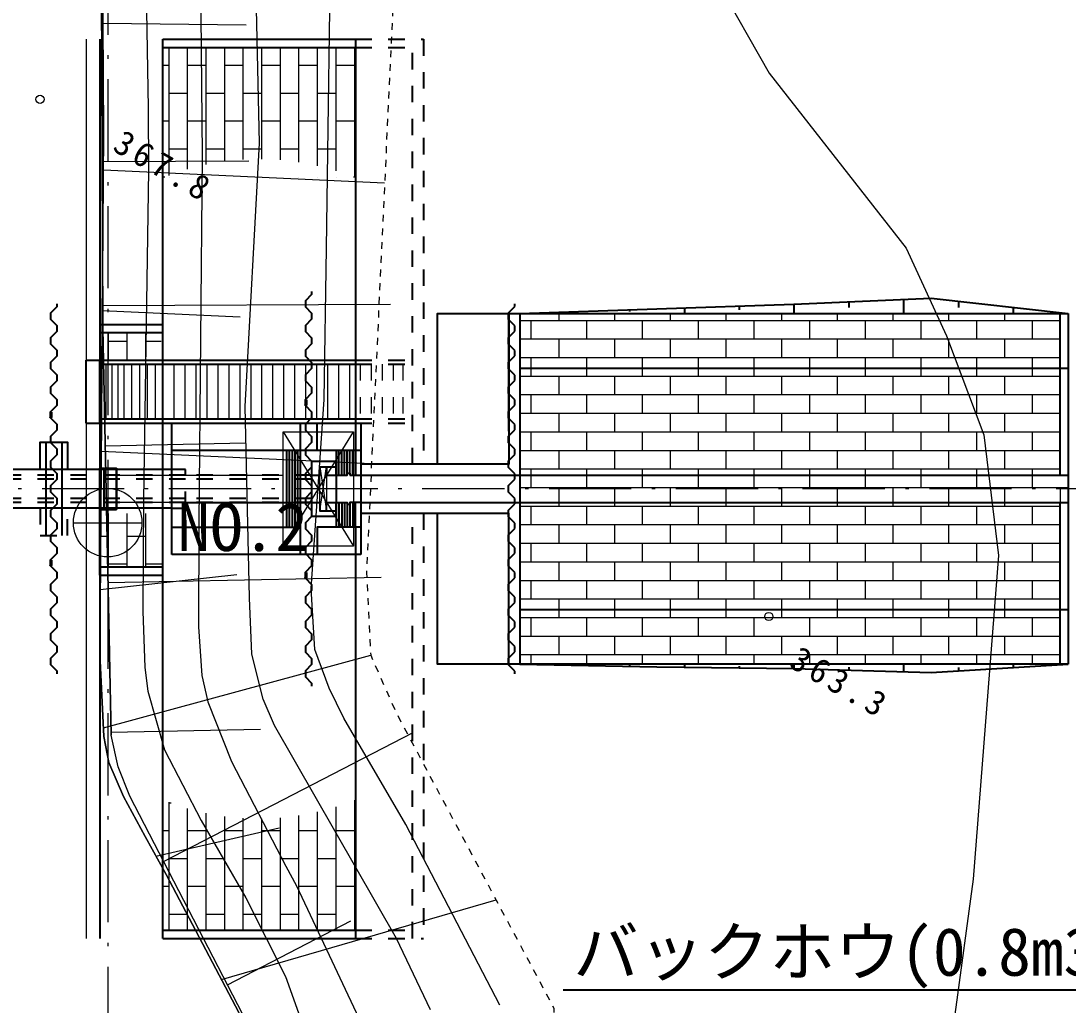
# Model space of a CAD drawing. Header units: millimetres. Extents: x -2078669 to -1085629, y -5987148 to 310365.
# Drawn here: x -1704718 to -1666514, y -4642783 to -4606885 of the extents above; entities that cross this region are included whole.
import ezdxf
from ezdxf.enums import TextEntityAlignment as Align

# ---------------------------------------------------------------- set-up
doc = ezdxf.new("R2010")
doc.units = ezdxf.units.MM
doc.header["$LTSCALE"] = 500
for name, pattern in [('561019', [1, 0.5, -0.5]), ('SXF_一点短鎖線', [9.25, 6, -1.5, 0.25, -1.5]), ('SXF_跳び破線', [12, 6, -6])]:
    doc.linetypes.add(name, pattern=pattern)
for name, color, linetype, lineweight in [('D-BGD', 7, 'Continuous', 13), ('D-BMK', 2, 'SXF_一点短鎖線', 13), ('D-BMK-HTXT', 7, 'Continuous', 13), ('D-BMK-OTRS', 7, 'Continuous', 13), ('D-BYP-STR1', 2, 'Continuous', 13), ('D-BYP-STR2', 6, 'Continuous', 25), ('D-BYP-STR3', 3, 'Continuous', 25), ('D-BYP-STR4', 6, 'Continuous', 25), ('D-BYP-STR8', 5, 'Continuous', 25), ('D-STR-STR1', 2, 'Continuous', 13), ('●予備設計_LP横断', 7, 'Continuous', 13)]:
    doc.layers.add(name, color=color, linetype=linetype, lineweight=lineweight)
doc.styles.add('MS ゴシック', font='MS Gothic.ttf')

# ---------------------------------------------------------------- blocks, each defined once
blk = doc.blocks.new('M7312')
at = {"layer": '●予備設計_LP横断', "linetype": 'Continuous', "lineweight": 20}
blk.add_circle((0, -0.001), 0.15, dxfattribs=at)
blk = doc.blocks.new('河川平面')
at = {"layer": 'D-BGD', "linetype": 'Continuous'}
for p, q in [((1609238, -2766470), (1614464, -2766521)), ((1609209, -2771511), (1614564, -2771486)), ((1609254, -2771817), (1619516, -2772295)), ((1609215, -2776945), (1614246, -2777180)), ((1609236, -2776763), (1619734, -2776719)), ((1609323, -2781888), (1614441, -2781774)), ((1609177, -2782074), (1619038, -2782534)), ((1609138, -2787126), (1614121, -2786576)), ((1609423, -2786871), (1619389, -2786671)), ((1609259, -2792174), (1619008, -2789521)), ((1609527, -2792329), (1614990, -2792216)), ((1611452, -2797046), (1620560, -2792338)), ((1611174, -2796846), (1615671, -2795821)), ((1613564, -2801355), (1623583, -2798449)), ((1613780, -2801544), (1618279, -2799216))]:
    blk.add_line(p, q, dxfattribs=at)
at = {"layer": 'D-BGD', "linetype": 'Continuous', "flags": 128}
for points in [[(1614196, -2802555), (1611544, -2797523), (1610785, -2796134), (1609990, -2794678), (1609448, -2793437), (1609275, -2792488), (1609120, -2789483), (1609265, -2770458), (1609158, -2754356), (1608991, -2733247), (1608817, -2713807), (1608555, -2699081), (1609014, -2666342), (1609021, -2620514)], [(1608555, -2699081), (1608817, -2713807), (1608991, -2733247), (1609158, -2754356), (1609265, -2770458), (1609120, -2789483)], [(1609120, -2789483), (1609275, -2792488), (1609448, -2793437), (1609990, -2794678), (1610785, -2796134), (1611544, -2797523), (1614196, -2802555), (1615082, -2805064), (1615231, -2805958), (1615273, -2807092), (1615472, -2812388), (1615628, -2817764), (1615471, -2822577), (1615363, -2823344), (1615029, -2824221), (1612556, -2828756), (1610099, -2832855), (1609457, -2834072), (1609409, -2834630), (1609279, -2836167)]]:
    blk.add_lwpolyline(points, dxfattribs=at)
for points, elevation in [([(1610013, -2620514), (1610004, -2655012), (1609981, -2662598), (1609913, -2668183), (1609452, -2691949), (1609445, -2695730), (1609534, -2701509), (1610811, -2765298), (1610885, -2769571), (1610897, -2771846), (1610716, -2783859), (1610693, -2787913), (1610772, -2789970), (1610879, -2790832), (1611484, -2792973), (1612825, -2795553), (1614449, -2798377), (1615902, -2801242), (1616987, -2804270)], 367000), ([(1611715, -2620514), (1611197, -2668195), (1611105, -2685482), (1611228, -2700780), (1611946, -2745632), (1612011, -2749082), (1612060, -2750532), (1612325, -2753298), (1612593, -2757485), (1612783, -2763612), (1612864, -2771282), (1612734, -2784705), (1612727, -2788483), (1612845, -2790265), (1613065, -2791226), (1613931, -2793393), (1615912, -2797217), (1616301, -2797929), (1618572, -2802762)], 366000), ([(1621190, -2802460), (1619945, -2799860), (1615503, -2792088), (1615083, -2791125), (1614669, -2789480), (1614591, -2787428), (1614424, -2780447), (1614954, -2770848), (1614660, -2757775), (1613687, -2747587), (1613373, -2737098), (1613203, -2724566), (1612724, -2704239), (1612726, -2695354), (1612599, -2678222), (1612988, -2655305), (1612966, -2630582), (1613359, -2620514)], 365000), ([(1623725, -2802293), (1620285, -2795694), (1618029, -2791812), (1617489, -2790721), (1616969, -2789309), (1616837, -2787094), (1617312, -2780196), (1617397, -2774676), (1617446, -2771179), (1617614, -2759007), (1617664, -2755279), (1617387, -2752525), (1616960, -2744706), (1616414, -2735865), (1615549, -2723449), (1615307, -2713395), (1614941, -2697350), (1614969, -2677393), (1615114, -2657274), (1614817, -2649187), (1615162, -2637051), (1615483, -2631247), (1615858, -2622408), (1615920, -2620514)], 364000), ([(1617118, -2692517), (1617295, -2704845), (1617707, -2719180), (1618258, -2729775), (1619284, -2738394), (1620512, -2741723), (1621690, -2743916), (1623569, -2746498), (1626274, -2750869), (1627187, -2753428), (1627773, -2755690), (1628854, -2759670), (1629723, -2761569), (1633551, -2768293), (1638543, -2774672), (1640014, -2777876), (1641376, -2781486), (1641915, -2785883), (1640984, -2797690), (1640322, -2802625)], 363000)]:
    blk.add_lwpolyline(points, dxfattribs=dict(at, elevation=elevation))
at = {"layer": 'D-BGD', "linetype": '561019', "flags": 128}
blk.add_lwpolyline([(1618950, -2620514), (1618959, -2621129), (1618665, -2658302), (1618663, -2658627), (1618571, -2661701), (1617747, -2689368), (1618403, -2710987), (1619104, -2730441), (1619135, -2731637), (1619943, -2763133), (1618853, -2786511), (1619008, -2789521), (1619927, -2791602), (1625688, -2802391), (1625125, -2825293), (1624564, -2827572), (1623496, -2829911), (1618630, -2838640), (1618342, -2840170), (1618771, -2861642), (1618913, -2870692)], dxfattribs=at)
at = {"layer": 'D-BGD', "linetype": 'Continuous'}
for points in [[(1615473, -2813810, 368400), (1615503, -2805510, 368350), (1615442, -2805095, 368370), (1615373, -2804813, 368380), (1615226, -2804347, 368420), (1610224, -2794667, 368260), (1609794, -2793590, 368280), (1609534, -2792437, 368300), (1609236, -2777605, 368510), (1609158, -2758979, 368490), (1609245, -2738601, 368470), (1609119, -2714860, 368280), (1609038, -2675632, 368370), (1609172, -2662075, 368370), (1609082, -2627858, 368360), (1609044, -2620514, 368307)], [(1609119, -2714860, 368280), (1609245, -2738601, 368470), (1609158, -2758979, 368490), (1609236, -2777605, 368510), (1609534, -2792437, 368300)], [(1615473, -2813810, 368400), (1615503, -2805510, 368350), (1615442, -2805095, 368370), (1615373, -2804813, 368380), (1615226, -2804347, 368420), (1610224, -2794667, 368260), (1609794, -2793590, 368280), (1609534, -2792437, 368300)]]:
    blk.add_polyline3d(points, dxfattribs=at)
at = {"layer": 'D-BGD', "linetype": 'Continuous', "lineweight": 20, "xscale": 1000, "yscale": 1000, "zscale": 1000, "rotation": 330.1091246385173}
for p in [(1606945, -2769242, 367818), (1633536, -2788108, 363288)]:
    blk.add_blockref('M7312', p, dxfattribs=at)
at = {"layer": 'D-BGD', "linetype": 'Continuous', "char_height": 900, "attachment_point": 7, "rotation": 330.1091, "line_spacing_factor": 0.722892, "style": 'MS ゴシック'}
for s, insert in [('\\T1.284;367.8', (1609538, -2771104, 367818)), ('\\T1.284;363.3', (1634216, -2789936, 363288))]:
    blk.add_mtext(s, dxfattribs=dict(at, insert=insert))

msp = doc.modelspace()

# ---------------------------------------------------------------- hatches: boundary and pattern name
at = {"layer": 'D-BYP-STR1'}
h = msp.add_hatch(dxfattribs=at)
h.set_pattern_fill('AR-BRSTD', color=256, scale=10, angle=90)
h.set_pattern_definition([(90, (-2359121.8, -3893251.1), (-677.418, 4e-14), []), (180, (-2359121.8, -3893251.1), (-677.418, -1016), [677.418, -677.418])])
edge = h.paths.add_edge_path()
edge.add_line((-1699536.4, -4607852.7), (-1699536.4, -4612604.6))
edge.add_arc((-1696025.4, -4621278.5), 9357.5, 67.96325, 112.03675, ccw=False)
edge.add_line((-1692514.5, -4612604.6), (-1692514.5, -4607852.7))
edge.add_line((-1692514.5, -4607852.7), (-1699536.4, -4607852.7))
at = {"layer": 'D-BYP-STR1', "ltscale": 0.01}
h = msp.add_hatch(dxfattribs=at)
h.set_pattern_fill('AR-BRSTD', color=256, scale=10, angle=180)
h.set_pattern_definition([(180, (-2338384, -371750.8), (-8e-14, -677.418), []), (270, (-2338384, -371750.8), (1016, -677.418), [677.418, -677.418])])
h.paths.add_polyline_path([(-1666815.9, -4624452.7), (-1666515.9, -4624452.7), (-1666515.9, -4623452.7), (-1666814.5, -4623452.7), (-1666814.5, -4617552.7), (-1686515.5, -4617552.7), (-1686516.3, -4630352.7), (-1666814.5, -4630352.7)])
at = {"layer": 'D-BYP-STR1'}
h = msp.add_hatch(dxfattribs=at)
h.set_pattern_fill('AR-BRSTD', color=256, scale=10, angle=269.99978)
h.set_pattern_definition([(269.9998, (-1769265, -4693750.26), (677.418, -0.0027), []), (359.9998, (-1769265, -4693750.3), (677.422, 1015.997), [677.418, -677.418])])
edge = h.paths.add_edge_path()
edge.add_line((-1701838.9, -4618252.7), (-1699536.4, -4618252.7))
edge.add_arc((-1697855.6, -4618752.8), 1753.5, 163.43256, 196.56744)
edge.add_line((-1699536.4, -4619252.8), (-1701838.9, -4619252.7))
edge.add_line((-1701838.9, -4619252.7), (-1701838.9, -4618252.7))
edge = h.paths.add_edge_path()
edge.add_line((-1701838.9, -4624852.7), (-1699536.4, -4624852.7))
edge.add_arc((-1677463.6, -4625827.7), 22094.2, 177.47077, 182.52923)
edge.add_line((-1699536.4, -4626802.7), (-1701821.3, -4626802.7))
edge.add_line((-1701821.3, -4626802.7), (-1701838.9, -4624852.7))
h = msp.add_hatch(dxfattribs=at)
h.set_pattern_fill('AR-BRSTD', color=256, scale=10, angle=90)
h.set_pattern_definition([(90, (-2359121.8, -3894751.1), (-677.418, 4e-14), []), (180, (-2359121.8, -3894751.1), (-677.418, -1016), [677.418, -677.418])])
edge = h.paths.add_edge_path()
edge.add_line((-1699536.4, -4640052.7), (-1699536.4, -4635300.9))
edge.add_arc((-1696025.4, -4626627), 9357.5, 247.96325, 292.03675)
edge.add_line((-1692514.5, -4635300.9), (-1692514.5, -4640052.7))
edge.add_line((-1692514.5, -4640052.7), (-1699536.4, -4640052.7))

# ---------------------------------------------------------------- linework, layer by layer
at = {"layer": 'D-BMK', "linetype": 'SXF_一点短鎖線'}
msp.add_line((-1622324.6, -4623952.7), (-1736237.2, -4623952.7), dxfattribs=at)
at = {"layer": 'D-BMK', "linetype": 'SXF_一点短鎖線', "flags": 128}
msp.add_lwpolyline([(-1701552.5, -4461013.4), (-1701552.5, -4711191.7)], dxfattribs=at)
msp.add_lwpolyline([(-1701552.5, -4461013.4), (-1701552.5, -4711191.7)], dxfattribs=at)
at = {"layer": 'D-BMK-HTXT', "color": 7, "linetype": 'Continuous', "lineweight": 13}
msp.add_line((-1702802.5, -4625186.7, 329093), (-1700302.5, -4625186.7, -329093), dxfattribs=at)
msp.add_circle((-1701552.5, -4625186.7, 0), 1250, dxfattribs=at)
at = {"layer": 'D-BMK-OTRS', "color": 7, "linetype": 'Continuous', "lineweight": 13}
msp.add_line((-1701552.5, -4606399.3), (-1701552.5, -4607107.1), dxfattribs=at)
at = {"layer": 'D-BYP-STR1'}
msp.add_line((-1702338.9, -4607552.7), (-1702338.9, -4640352.7), dxfattribs=at)
at = {"layer": 'D-BYP-STR1', "ltscale": 0.2}
for p, q in [((-1701621.1, -4619402.7), (-1701621.1, -4621402.7)), ((-1701403.3, -4619402.7), (-1701403.3, -4621402.7)), ((-1701185.5, -4619402.7), (-1701185.5, -4621402.7)), ((-1700968.2, -4619402.7), (-1700968.2, -4621402.7)), ((-1700681.8, -4619402.7), (-1700681.8, -4621402.7)), ((-1700395.5, -4619402.7), (-1700395.5, -4621402.7)), ((-1700109.1, -4619402.7), (-1700109.1, -4621402.7)), ((-1699822.7, -4619402.7), (-1699822.7, -4621402.7)), ((-1699536.4, -4619402.7), (-1699536.4, -4621402.7)), ((-1699136.4, -4619402.7), (-1699136.4, -4621402.7)), ((-1698736.4, -4619402.7), (-1698736.4, -4621402.7)), ((-1698336.4, -4619402.7), (-1698336.4, -4621402.7)), ((-1697936.4, -4619402.7), (-1697936.4, -4621402.7)), ((-1697536.4, -4619402.7), (-1697536.4, -4621402.7)), ((-1697136.4, -4619402.7), (-1697136.4, -4621402.7)), ((-1696736.4, -4619402.7), (-1696736.4, -4621402.7)), ((-1696336.4, -4619402.7), (-1696336.4, -4621402.7)), ((-1695936.4, -4619402.7), (-1695936.4, -4621402.7)), ((-1695536.4, -4619402.7), (-1695536.4, -4621402.7)), ((-1695136.4, -4619402.7), (-1695136.4, -4621402.7)), ((-1694736.4, -4619402.7), (-1694736.4, -4621402.7)), ((-1694336.4, -4619402.7), (-1694336.4, -4621402.7)), ((-1693936.4, -4619402.7), (-1693936.4, -4621402.7)), ((-1693536.4, -4619402.7), (-1693536.4, -4621402.7)), ((-1693136.4, -4619402.7), (-1693136.4, -4621402.7)), ((-1692736.4, -4619402.7), (-1692736.4, -4621402.7))]:
    msp.add_line(p, q, dxfattribs=at)
at = {"layer": 'D-BYP-STR1', "linetype": 'SXF_跳び破線', "ltscale": 0.2}
for p, q in [((-1692336.4, -4619402.7), (-1692336.4, -4621402.7)), ((-1691936.4, -4619402.7), (-1691936.4, -4621402.7)), ((-1691536.4, -4619402.7), (-1691536.4, -4621402.7)), ((-1691136.3, -4619402.7), (-1691136.3, -4621402.7)), ((-1690783.3, -4619402.7), (-1690783.3, -4621402.7))]:
    msp.add_line(p, q, dxfattribs=at)
at = {"layer": 'D-BYP-STR2'}
for p, q in [((-1701838.9, -4607552.7), (-1701838.9, -4640352.7)), ((-1678514.5, -4617285.5), (-1678514.5, -4617419.1)), ((-1676514.5, -4617218.7), (-1676514.5, -4617552.7)), ((-1674514.5, -4617132.3), (-1674514.5, -4617342.5)), ((-1672514.5, -4617045.9), (-1672514.5, -4617552.7)), ((-1670514.5, -4617112.7), (-1670514.5, -4617332.7)), ((-1668514.5, -4617332.7), (-1668514.5, -4617552.7)), ((-1682514.5, -4617419.1), (-1682514.5, -4617485.9)), ((-1680514.5, -4617352.3), (-1680514.5, -4617552.7)), ((-1699214.8, -4623952.7), (-1699214.8, -4621552.7)), ((-1699214.8, -4621552.7), (-1692314.5, -4621552.7)), ((-1694514.5, -4626352.7), (-1694514.5, -4621552.7)), ((-1693914.5, -4622552.7), (-1693914.5, -4621552.7)), ((-1692314.5, -4621552.7), (-1692314.5, -4622552.7)), ((-1695014.5, -4625352.7), (-1695014.5, -4622552.7)), ((-1694914.5, -4625352.7), (-1694914.5, -4622552.7)), ((-1694814.5, -4625352.7), (-1694814.5, -4622552.7)), ((-1694714.5, -4625352.7), (-1694714.5, -4622552.7)), ((-1694614.5, -4625352.7), (-1694614.5, -4622552.7)), ((-1693214.5, -4622552.7), (-1693214.5, -4625352.7)), ((-1693114.5, -4623452.7), (-1693114.5, -4622552.7)), ((-1693014.5, -4623452.7), (-1693014.5, -4622552.7)), ((-1692914.5, -4623452.7), (-1692914.5, -4622552.7)), ((-1692714.5, -4623377.7), (-1692714.5, -4622552.7)), ((-1692614.5, -4623452.7), (-1692614.5, -4622552.7)), ((-1692514.5, -4622552.7), (-1692514.5, -4623452.7)), ((-1692314.5, -4622552.7), (-1692314.5, -4625352.7)), ((-1693214.5, -4622952.7), (-1694114.5, -4622952.7)), ((-1694114.5, -4622952.7), (-1694114.5, -4624952.7)), ((-1693214.5, -4623452.7), (-1693214.5, -4622952.7)), ((-1699214.8, -4623252.7), (-1721314.5, -4623252.7)), ((-1701688.9, -4623202.7), (-1701688.9, -4624702.7)), ((-1693564.5, -4623152.7), (-1693214.5, -4623152.7)), ((-1692814.5, -4623377.7), (-1692714.5, -4623377.7)), ((-1692714.5, -4623377.7), (-1692714.5, -4623452.7)), ((-1692714.5, -4623452.7), (-1692314.5, -4623452.7)), ((-1699214.8, -4624652.7), (-1699214.8, -4623952.7)), ((-1693214.5, -4624952.7), (-1693214.5, -4624452.7)), ((-1693114.5, -4624452.7), (-1693114.5, -4625352.7)), ((-1693014.5, -4624452.7), (-1693014.5, -4625352.7)), ((-1692914.5, -4624452.7), (-1692914.5, -4625352.7)), ((-1692714.5, -4624527.7), (-1692714.5, -4625352.7)), ((-1692614.5, -4624452.7), (-1692614.5, -4625352.7)), ((-1692514.5, -4625352.7), (-1692514.5, -4624452.7)), ((-1699214.8, -4624652.7), (-1721314.5, -4624652.7)), ((-1699214.8, -4626352.7), (-1699214.8, -4624652.7)), ((-1694114.5, -4624952.7), (-1693214.5, -4624952.7)), ((-1693564.5, -4624752.7), (-1693214.5, -4624752.7)), ((-1699214.8, -4625352.7), (-1694514.5, -4625352.7)), ((-1692314.5, -4625352.7), (-1692314.5, -4626352.7)), ((-1692314.5, -4626352.7), (-1699214.8, -4626352.7)), ((-1682514.5, -4630389.3), (-1682514.5, -4630425.8)), ((-1680514.5, -4630352.7), (-1680514.5, -4630455.8)), ((-1678514.5, -4630416), (-1678514.5, -4630479.3)), ((-1676514.5, -4630352.7), (-1676514.5, -4630502.7)), ((-1674514.5, -4630457.7), (-1674514.5, -4630562.7)), ((-1672514.5, -4630352.7), (-1672514.5, -4630622.7)), ((-1670514.5, -4630472.7), (-1670514.5, -4630592.7)), ((-1668514.5, -4630352.7), (-1668514.5, -4630472.7))]:
    msp.add_line(p, q, dxfattribs=at)
at = {"layer": 'D-BYP-STR2', "ltscale": 0.01}
for p, q in [((-1692314.5, -4623052.7), (-1692314.5, -4624852.7)), ((-1692314.5, -4623452.7), (-1686514.5, -4623452.7)), ((-1692314.5, -4624452.7), (-1686514.5, -4624452.7))]:
    msp.add_line(p, q, dxfattribs=at)
at = {"layer": 'D-BYP-STR2', "linetype": 'SXF_跳び破線', "ltscale": 0.2}
for p, q in [((-1698714.8, -4623452.7), (-1721814.5, -4623452.7)), ((-1694114.5, -4623452.7), (-1698714.8, -4623452.7)), ((-1698714.8, -4624302.7), (-1721814.5, -4624302.7)), ((-1694114.5, -4624302.7), (-1698714.8, -4624302.7))]:
    msp.add_line(p, q, dxfattribs=at)
at = {"layer": 'D-BYP-STR2', "ltscale": 0.01}
for points in [[(-1686914.5, -4621844.8), (-1686914.5, -4617552.7), (-1686914.5, -4623052.7), (-1692314.5, -4623052.7)], [(-1689514.5, -4623052.7), (-1689514.5, -4617552.7), (-1686914.5, -4617552.7), (-1686514.5, -4617552.7), (-1686514.5, -4630352.7), (-1686914.5, -4630352.7), (-1689514.5, -4630352.7), (-1689514.5, -4624852.7)], [(-1686914.5, -4630352.7), (-1686914.5, -4624852.7), (-1692314.5, -4624852.7)]]:
    msp.add_lwpolyline(points, dxfattribs=at)
at = {"layer": 'D-BYP-STR2', "ltscale": 100}
msp.add_lwpolyline([(-1704014.5, -4623252.7), (-1704014.5, -4622252.7), (-1703014.5, -4622252.7), (-1703014.5, -4623252.7)], dxfattribs=at)
at = {"layer": 'D-BYP-STR2'}
for points in [[(-1703814.5, -4622252.7), (-1703814.5, -4623952.7), (-1703814.5, -4624652.7), (-1703814.5, -4625652.7)], [(-1703214.5, -4625652.7), (-1703214.5, -4624652.7), (-1703214.5, -4623952.7), (-1703214.5, -4622252.7)], [(-1692314.5, -4622552.7), (-1694514.5, -4622552.7), (-1699214.8, -4622552.7)], [(-1693214.5, -4623452.7), (-1692814.5, -4623452.7), (-1692814.5, -4623377.7), (-1692814.5, -4622552.7)], [(-1693214.5, -4622952.7), (-1694114.5, -4622952.7), (-1694114.5, -4624952.7), (-1693214.5, -4624952.7)], [(-1694114.5, -4623452.7), (-1693814.5, -4623452.7), (-1693814.5, -4623152.7), (-1693564.5, -4623152.7), (-1693564.5, -4623452.7), (-1693214.5, -4623452.7)], [(-1698714.8, -4624452.7), (-1694514.5, -4624452.7), (-1694114.5, -4624452.7)], [(-1694114.5, -4624452.7), (-1693814.5, -4624452.7), (-1693814.5, -4624752.7), (-1693564.5, -4624752.7), (-1693564.5, -4624452.7), (-1693214.5, -4624452.7)], [(-1693214.5, -4624452.7), (-1692814.5, -4624452.7), (-1692814.5, -4624527.7), (-1692814.5, -4625352.7)], [(-1692314.5, -4624452.7), (-1692714.5, -4624452.7), (-1692714.5, -4624527.7), (-1692814.5, -4624527.7)], [(-1692314.5, -4625352.7), (-1693914.5, -4625352.7), (-1693914.5, -4626352.7)]]:
    msp.add_lwpolyline(points, dxfattribs=at)
msp.add_lwpolyline([(-1701838.9, -4624702.7), (-1701838.9, -4623202.7), (-1701238.9, -4623202.7), (-1701238.9, -4624702.7)], close=True, dxfattribs=at)
at = {"layer": 'D-BYP-STR2', "linetype": 'SXF_跳び破線', "ltscale": 0.2}
for points in [[(-1699214.8, -4624652.7), (-1698714.8, -4624652.7), (-1698714.8, -4623252.7), (-1699214.8, -4623252.7)], [(-1694114.5, -4623602.7), (-1698714.8, -4623602.7), (-1721814.5, -4623602.7), (-1722714.5, -4623602.7)], [(-1694114.5, -4624452.7), (-1698714.8, -4624452.7), (-1721814.5, -4624452.7)], [(-1704014.5, -4624652.7), (-1704014.5, -4625652.7), (-1703014.5, -4625652.7), (-1703014.5, -4624652.7)]]:
    msp.add_lwpolyline(points, dxfattribs=at)
at = {"layer": 'D-BYP-STR2'}
for points in [[(-1686514.5, -4617552.7, 0), (-1676514.5, -4617218.7, 0), (-1671514.5, -4617002.7, 0), (-1666514.5, -4617552.7, 0)], [(-1686514.5, -4630352.7, 0), (-1681514.5, -4630444.1, 362400), (-1676514.5, -4630502.7, 0), (-1671514.5, -4630652.7, 0), (-1666514.5, -4630352.7, 362400)]]:
    msp.add_polyline3d(points, dxfattribs=at)
at = {"layer": 'D-BYP-STR3', "ltscale": 0.2}
for p, q in [((-1699536.4, -4607552.7), (-1692514.5, -4607552.7)), ((-1699536.4, -4640352.7), (-1699536.4, -4607552.7)), ((-1692514.5, -4607552.7), (-1692514.5, -4622552.7)), ((-1699536.4, -4607852.7), (-1692514.5, -4607852.7)), ((-1701838.9, -4617952.7), (-1699536.4, -4617952.7)), ((-1701838.9, -4617952.7), (-1701838.9, -4619252.7)), ((-1701838.9, -4618252.7), (-1699536.4, -4618252.7)), ((-1702338.9, -4621552.7), (-1702338.9, -4619252.7)), ((-1702338.9, -4619252.7), (-1692514.5, -4619252.7)), ((-1701838.9, -4621552.7), (-1701838.9, -4619252.7)), ((-1701838.9, -4619402.7), (-1692514.5, -4619402.7)), ((-1701838.9, -4621402.7), (-1692514.5, -4621402.7)), ((-1702338.9, -4621552.7), (-1692514.5, -4621552.7)), ((-1701838.9, -4621552.7), (-1701838.9, -4623202.7)), ((-1701234.5, -4623202.7), (-1701234.5, -4624702.7)), ((-1701838.9, -4627102.7), (-1701838.9, -4624702.7)), ((-1692514.5, -4625352.7), (-1692514.5, -4640352.7)), ((-1701838.9, -4626802.7), (-1699536.4, -4626802.7)), ((-1701838.9, -4627102.7), (-1699536.4, -4627102.7)), ((-1699536.4, -4640052.7), (-1692514.5, -4640052.7)), ((-1699536.4, -4640352.7), (-1692514.5, -4640352.7))]:
    msp.add_line(p, q, dxfattribs=at)
at = {"layer": 'D-BYP-STR3', "linetype": 'SXF_跳び破線', "ltscale": 0.2}
for p, q in [((-1692514.5, -4607552.7), (-1690030.2, -4607552.7)), ((-1690430.2, -4623052.7), (-1690430.2, -4607552.7)), ((-1690030.2, -4607552.7), (-1690030.2, -4623052.7)), ((-1692514.5, -4607852.7), (-1690430.2, -4607852.7)), ((-1692514.5, -4619252.7), (-1690430.2, -4619252.7)), ((-1692514.5, -4619402.7), (-1690430.2, -4619402.7)), ((-1692514.5, -4621402.7), (-1690430.2, -4621402.7)), ((-1692514.5, -4621552.7), (-1690430.2, -4621552.7)), ((-1690430.2, -4640352.7), (-1690430.2, -4624852.7)), ((-1690030.2, -4624852.7), (-1690030.2, -4640352.7)), ((-1692514.5, -4640052.7), (-1690430.2, -4640052.7)), ((-1692514.5, -4640352.7), (-1690030.2, -4640352.7))]:
    msp.add_line(p, q, dxfattribs=at)
at = {"layer": 'D-BYP-STR3', "ltscale": 0.01}
for p, q in [((-1686514.5, -4617552.7), (-1666514.5, -4617552.7, 0)), ((-1686514.5, -4617552.7), (-1686514.5, -4630352.7)), ((-1666814.5, -4617552.7), (-1666814.5, -4623452.7)), ((-1666514.5, -4617552.7), (-1666514.5, -4630352.7)), ((-1686514.5, -4619552.7), (-1666514.5, -4619552.7, 0)), ((-1686514.5, -4623452.7), (-1666514.5, -4623452.7, 0)), ((-1686514.5, -4624452.7), (-1666514.5, -4624452.7, 0)), ((-1666814.5, -4624452.7), (-1666814.5, -4630352.7)), ((-1686514.5, -4628352.7), (-1666514.5, -4628352.7, 0)), ((-1666514.5, -4630352.7), (-1686514.5, -4630352.7))]:
    msp.add_line(p, q, dxfattribs=at)
at = {"layer": 'D-BYP-STR3'}
for p, q in [((-1701838.9, -4623202.7), (-1701234.5, -4623202.7)), ((-1701838.9, -4624702.7), (-1701234.5, -4624702.7))]:
    msp.add_line(p, q, dxfattribs=at)
at = {"layer": 'D-BYP-STR4', "ltscale": 0.2}
for points in [[(-1694099.5, -4622152.7), (-1694099.5, -4622052.7), (-1694329.5, -4621822.7), (-1694329.5, -4621582.7), (-1694099.5, -4621352.7), (-1694099.5, -4621252.7), (-1694099.5, -4621152.7), (-1694329.5, -4620922.7), (-1694329.5, -4620682.7), (-1694099.5, -4620452.7), (-1694099.5, -4620352.7), (-1694099.5, -4620252.7), (-1694329.5, -4620022.7), (-1694329.5, -4619782.7), (-1694099.5, -4619552.7), (-1694099.5, -4619452.7), (-1694099.5, -4619352.7), (-1694329.5, -4619122.7), (-1694329.5, -4618882.7), (-1694099.5, -4618652.7), (-1694099.5, -4618552.7), (-1694099.5, -4618452.7), (-1694329.5, -4618222.7), (-1694329.5, -4617982.7), (-1694099.5, -4617752.7), (-1694099.5, -4617652.7), (-1694099.5, -4617552.7), (-1694329.5, -4617322.7), (-1694329.5, -4617082.7), (-1694099.5, -4616852.7), (-1694099.5, -4616752.7)], [(-1703399.5, -4622602.7), (-1703399.5, -4622502.7), (-1703629.5, -4622272.7), (-1703629.5, -4622032.7), (-1703399.5, -4621802.7), (-1703399.5, -4621702.7), (-1703399.5, -4621602.7), (-1703629.5, -4621372.7), (-1703629.5, -4621132.7), (-1703399.5, -4620902.7), (-1703399.5, -4620802.7), (-1703399.5, -4620702.7), (-1703629.5, -4620472.7), (-1703629.5, -4620232.7), (-1703399.5, -4620002.7), (-1703399.5, -4619902.7), (-1703399.5, -4619802.7), (-1703629.5, -4619572.7), (-1703629.5, -4619332.7), (-1703399.5, -4619102.7), (-1703399.5, -4619002.7), (-1703399.5, -4618902.7), (-1703629.5, -4618672.7), (-1703629.5, -4618432.7), (-1703399.5, -4618202.7), (-1703399.5, -4618102.7), (-1703399.5, -4618002.7), (-1703629.5, -4617772.7), (-1703629.5, -4617532.7), (-1703399.5, -4617302.7), (-1703399.5, -4617202.7)], [(-1694354.5, -4620702.7), (-1694354.5, -4620902.7)], [(-1694304.5, -4620702.7), (-1694304.5, -4620902.7)], [(-1703654.5, -4621152.7), (-1703654.5, -4621352.7)], [(-1703604.5, -4621152.7), (-1703604.5, -4621352.7)], [(-1694099.5, -4625752.7), (-1694099.5, -4625652.7), (-1694329.5, -4625422.7), (-1694329.5, -4625182.7), (-1694099.5, -4624952.7), (-1694099.5, -4624852.7), (-1694099.5, -4624752.7), (-1694329.5, -4624522.7), (-1694329.5, -4624282.7), (-1694099.5, -4624052.7), (-1694099.5, -4623952.7), (-1694099.5, -4623852.7), (-1694329.5, -4623622.7), (-1694329.5, -4623382.7), (-1694099.5, -4623152.7), (-1694099.5, -4623052.7), (-1694099.5, -4622952.7), (-1694329.5, -4622722.7), (-1694329.5, -4622482.7), (-1694099.5, -4622252.7), (-1694099.5, -4622152.7)], [(-1703399.5, -4625402.7), (-1703399.5, -4625202.7), (-1703629.5, -4624972.7), (-1703629.5, -4624732.7), (-1703399.5, -4624502.7), (-1703399.5, -4624402.7), (-1703399.5, -4624302.7), (-1703629.5, -4624072.7), (-1703629.5, -4623832.7), (-1703399.5, -4623602.7), (-1703399.5, -4623502.7), (-1703399.5, -4623402.7), (-1703629.5, -4623172.7), (-1703629.5, -4622932.7), (-1703399.5, -4622702.7), (-1703399.5, -4622602.7)], [(-1703399.5, -4630702.7), (-1703399.5, -4630602.7), (-1703629.5, -4630372.7), (-1703629.5, -4630132.7), (-1703399.5, -4629902.7), (-1703399.5, -4629802.7), (-1703399.5, -4629702.7), (-1703629.5, -4629472.7), (-1703629.5, -4629232.7), (-1703399.5, -4629002.7), (-1703399.5, -4628902.7), (-1703399.5, -4628802.7), (-1703629.5, -4628572.7), (-1703629.5, -4628332.7), (-1703399.5, -4628102.7), (-1703399.5, -4628002.7), (-1703399.5, -4627902.7), (-1703629.5, -4627672.7), (-1703629.5, -4627432.7), (-1703399.5, -4627202.7), (-1703399.5, -4627102.7), (-1703399.5, -4627002.7), (-1703629.5, -4626772.7), (-1703629.5, -4626532.7), (-1703399.5, -4626302.7), (-1703399.5, -4626202.7), (-1703399.5, -4626102.7), (-1703629.5, -4625872.7), (-1703629.5, -4625632.7), (-1703399.5, -4625402.7), (-1703399.5, -4625202.7)], [(-1694099.5, -4631152.7), (-1694099.5, -4631052.7), (-1694329.5, -4630822.7), (-1694329.5, -4630582.7), (-1694099.5, -4630352.7), (-1694099.5, -4630252.7), (-1694099.5, -4630152.7), (-1694329.5, -4629922.7), (-1694329.5, -4629682.7), (-1694099.5, -4629452.7), (-1694099.5, -4629352.7), (-1694099.5, -4629252.7), (-1694329.5, -4629022.7), (-1694329.5, -4628782.7), (-1694099.5, -4628552.7), (-1694099.5, -4628452.7), (-1694099.5, -4628352.7), (-1694329.5, -4628122.7), (-1694329.5, -4627882.7), (-1694099.5, -4627652.7), (-1694099.5, -4627552.7), (-1694099.5, -4627452.7), (-1694329.5, -4627222.7), (-1694329.5, -4626982.7), (-1694099.5, -4626752.7), (-1694099.5, -4626652.7), (-1694099.5, -4626552.7), (-1694329.5, -4626322.7), (-1694329.5, -4626202.7), (-1694329.5, -4626082.7), (-1694099.5, -4625852.7), (-1694099.5, -4625752.7)], [(-1703654.5, -4626552.7), (-1703654.5, -4626752.7)], [(-1703604.5, -4626552.7), (-1703604.5, -4626752.7)], [(-1694354.5, -4627002.7), (-1694354.5, -4627202.7)], [(-1694304.5, -4627002.7), (-1694304.5, -4627202.7)]]:
    msp.add_lwpolyline(points, dxfattribs=at)
at = {"layer": 'D-BYP-STR4', "linetype": 'SXF_跳び破線', "ltscale": 0.2}
msp.add_lwpolyline([(-1686699.5, -4630702.7), (-1686699.5, -4630602.7), (-1686929.5, -4630372.7), (-1686929.5, -4630132.7), (-1686699.5, -4629902.7), (-1686699.5, -4629802.7), (-1686699.5, -4629702.7), (-1686929.5, -4629472.7), (-1686929.5, -4629232.7), (-1686699.5, -4629002.7), (-1686699.5, -4628902.7), (-1686699.5, -4628802.7), (-1686929.5, -4628572.7), (-1686929.5, -4628332.7), (-1686699.5, -4628102.7), (-1686699.5, -4628002.7), (-1686699.5, -4627902.7), (-1686929.5, -4627672.7), (-1686929.5, -4627432.7), (-1686699.5, -4627202.7), (-1686699.5, -4627102.7), (-1686699.5, -4627002.7), (-1686929.5, -4626772.7), (-1686929.5, -4626532.7), (-1686699.5, -4626302.7), (-1686699.5, -4626202.7), (-1686699.5, -4626102.7), (-1686929.5, -4625872.7), (-1686929.5, -4625632.7), (-1686699.5, -4625402.7), (-1686699.5, -4625302.7), (-1686699.5, -4625202.7), (-1686929.5, -4624972.7), (-1686929.5, -4624732.7), (-1686699.5, -4624502.7), (-1686699.5, -4624402.7), (-1686699.5, -4624302.7), (-1686929.5, -4624072.7), (-1686929.5, -4623832.7), (-1686699.5, -4623602.7), (-1686699.5, -4623502.7), (-1686699.5, -4623402.7), (-1686929.5, -4623172.7), (-1686929.5, -4622932.7), (-1686699.5, -4622702.7), (-1686699.5, -4622602.7), (-1686699.5, -4622502.7), (-1686929.5, -4622272.7), (-1686929.5, -4622032.7), (-1686699.5, -4621802.7), (-1686699.5, -4621702.7), (-1686699.5, -4621602.7), (-1686929.5, -4621372.7), (-1686929.5, -4621132.7), (-1686699.5, -4620902.7), (-1686699.5, -4620802.7), (-1686699.5, -4620702.7), (-1686929.5, -4620472.7), (-1686929.5, -4620232.7), (-1686699.5, -4620002.7), (-1686699.5, -4619902.7), (-1686699.5, -4619802.7), (-1686929.5, -4619572.7), (-1686929.5, -4619332.7), (-1686699.5, -4619102.7), (-1686699.5, -4619002.7), (-1686699.5, -4618902.7), (-1686929.5, -4618672.7), (-1686929.5, -4618432.7), (-1686699.5, -4618202.7), (-1686699.5, -4618102.7), (-1686699.5, -4618002.7), (-1686929.5, -4617772.7), (-1686929.5, -4617532.7), (-1686699.5, -4617302.7), (-1686699.5, -4617202.7)], dxfattribs=at)
at = {"layer": 'D-BYP-STR4', "ltscale": 0.2}
for points in [[(-1694304.5, -4620702.7), (-1694354.5, -4620702.7), (-1694304.5, -4620902.7), (-1694354.5, -4620902.7)], [(-1703604.5, -4621152.7), (-1703654.5, -4621152.7), (-1703604.5, -4621352.7), (-1703654.5, -4621352.7)], [(-1703604.5, -4626552.7), (-1703654.5, -4626552.7), (-1703604.5, -4626752.7), (-1703654.5, -4626752.7)], [(-1694304.5, -4627002.7), (-1694354.5, -4627002.7), (-1694304.5, -4627202.7), (-1694354.5, -4627202.7)]]:
    msp.add_lwpolyline(points, close=True, dxfattribs=at)
at = {"layer": 'D-BYP-STR8'}
msp.add_line((-1663934.1, -4642238.5, 0), (-1684934.1, -4642238.5, 0), dxfattribs=at)
at = {"layer": 'D-STR-STR1'}
for p, q in [((-1695149.5, -4621867.7), (-1692579.5, -4626037.7)), ((-1695149.5, -4626037.7), (-1692579.5, -4621867.7)), ((-1693814.5, -4623152.7), (-1693564.5, -4624752.7)), ((-1693814.5, -4624752.7), (-1693564.5, -4623152.7))]:
    msp.add_line(p, q, dxfattribs=at)
for points in [[(-1692579.5, -4621867.7), (-1692579.5, -4626037.7), (-1695149.5, -4626037.7), (-1695149.5, -4621867.7)], [(-1693814.5, -4623152.7), (-1693564.5, -4623152.7), (-1693564.5, -4624752.7), (-1693814.5, -4624752.7)]]:
    msp.add_lwpolyline(points, close=True, dxfattribs=at)
msp.add_lwpolyline([(-1695149.5, -4624452.7), (-1701688.9, -4624452.7), (-1701688.9, -4623452.7), (-1695149.5, -4623452.7)], dxfattribs=at)

# ---------------------------------------------------------------- block references
at = {"layer": 'D-BGD'}
msp.add_blockref('河川平面', (-3310965.8, -1840499.8), dxfattribs=at)

# ---------------------------------------------------------------- texts
at = {"layer": 'D-BMK-HTXT', "style": 'MS ゴシック'}
msp.add_text('NO.2  ', height=1750, dxfattribs=at).set_placement((-1699004.9, -4626220.8, -723050))
at = {"layer": 'D-BYP-STR8', "style": 'MS ゴシック'}
msp.add_text('バックホウ(0.8m3)', height=1750, dxfattribs=at).set_placement((-1674434.1, -4642238.5, 0), align=Align.BOTTOM_CENTER)

doc.saveas('drawing.dxf')
